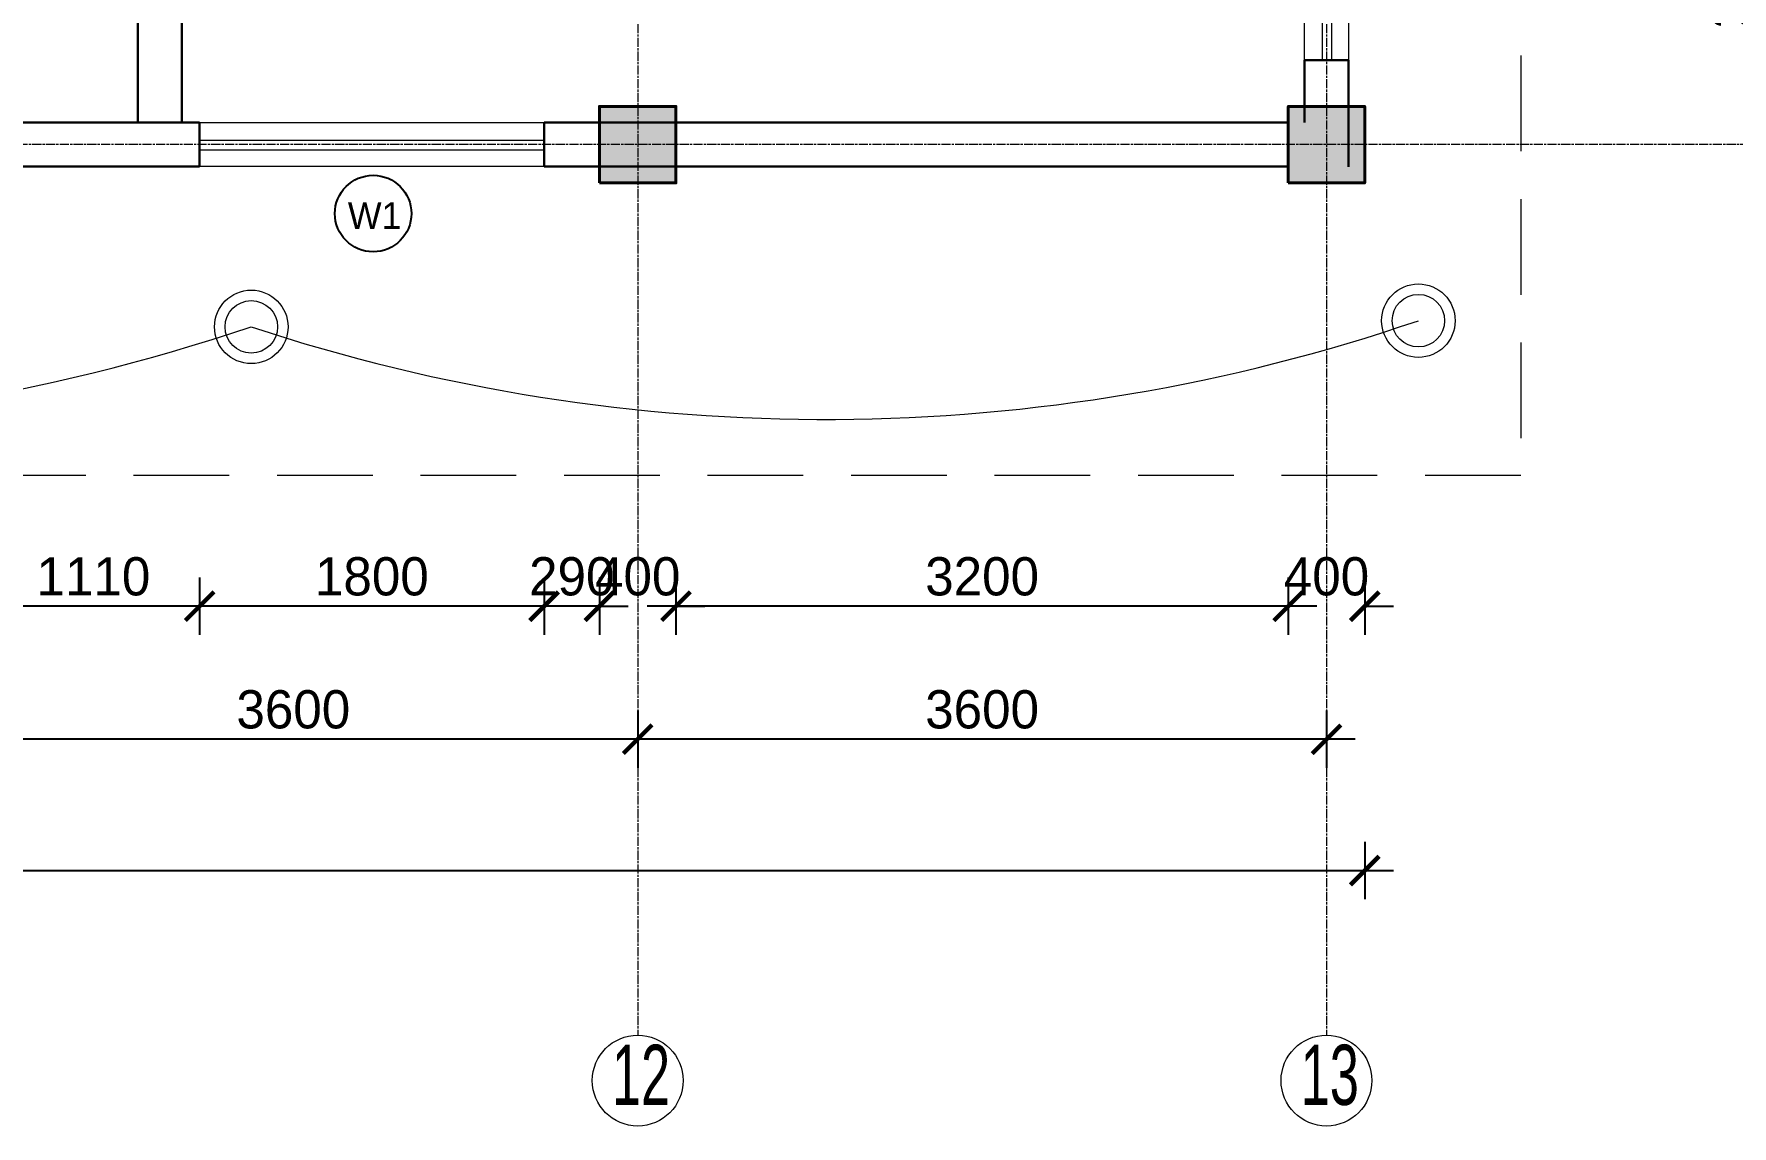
# Model space of a CAD drawing. Header units: inches. Extents: x -3071 to 2534411, y -17796 to 388172.
# Drawn here: x 1642646 to 1651521, y 347019 to 352727 of the extents above; entities that cross this region are included whole.
import ezdxf
from ezdxf.enums import TextEntityAlignment as Align

# ---------------------------------------------------------------- set-up
doc = ezdxf.new("R2010")
doc.units = ezdxf.units.IN
doc.header["$MEASUREMENT"] = 0
doc.linetypes.add('ACAD_ISO08W100', pattern=[36, 24, -3, 6, -3])
doc.linetypes.add('DASHED', pattern=[0.75, 0.5, -0.25])
for name, color, linetype, lineweight in [('001-Archi-Opening Tags', 14, 'Continuous', 25), ('A .4 col', 5, 'Continuous', 40), ('A 0.13 dw', 3, 'Continuous', 13), ('A 0.13 IND DIM', 240, 'Continuous', 13), ('cen', 50, 'ACAD_ISO08W100', 5), ('conduit Light & fan City', 30, 'Continuous', 5), ('dotted line', 1, 'DASHED', 9), ('Grid Tag', 6, 'Continuous', 20), ('p1 walls stone outline', 4, 'Continuous', 30)]:
    doc.layers.add(name, color=color, linetype=linetype, lineweight=lineweight)
doc.layers.add('emergencylight', color=1, linetype='Continuous')
doc.layers.add('Wires', color=1, linetype='Continuous')
doc.styles.add('Archi 100', font='GOTHIC.TTF', dxfattribs={"height": 200})
doc.styles.add('CG', font='GOTHIC.TTF', dxfattribs={"height": 40})
doc.styles.get("Standard").update_dxf_attribs({"font": 'GOTHIC.TTF'})
doc.dimstyles.new('Archi 100', dxfattribs={"dimtxt": 200, "dimasz": 150, "dimexe": 150, "dimexo": 300, "dimgap": 50, "dimtad": 1, "dimdec": 0, "dimrnd": 5, "dimzin": 0, "dimdsep": 46, "dimtxsty": 'Archi 100', "dimblk": 'ARCHTICK', "dimcen": 0.09, "dimdle": 150, "dimclrd": 256, "dimclre": 256, "dimclrt": 256, "dimadec": 0, "dimazin": 0, "dimtfac": 1, "dimtdec": 0, "dimtix": 1, "dimtofl": 0, "dimtmove": 0, "dimatfit": 3, "dimfxl": 150, "dimfxlon": 1, "dimtolj": 1, "dimtzin": 0, "dimlwd": -1, "dimlwe": -1, "dimarcsym": 0})

# ---------------------------------------------------------------- blocks, each defined once
blk = doc.blocks.new('W2')
at = {"layer": 'A 0.13 dw'}
for points in [[(143910.2, 195588.6), (143910.2, 195358.6), (142110.3, 195358.6), (142110.3, 195588.6)], [(142110.3, 195445.8), (143910.2, 195445.8), (143910.2, 195495.8), (142110.3, 195495.8)]]:
    blk.add_lwpolyline(points, close=True, dxfattribs=at)
blk = doc.blocks.new('window tag')
blk.add_circle((0, 0), 200)
at = {"style": 'Archi 100', "flags": 1}
for tag, p in [('WIDTH', (15, 174.5)), ('HEIGHT', (-4.5, -348.5))]:
    blk.add_attdef(tag, p, '', height=200, dxfattribs=at)
at = {"style": 'Archi 100'}
blk.add_attdef('SYMBOL', text='', height=200, dxfattribs=at).set_placement((8, -10.5), align=Align.MIDDLE_CENTER)
blk = doc.blocks.new('grid')
at = {"layer": 'Grid Tag', "linetype": 'Continuous', "ltscale": 30}
blk.add_circle((51.4, 48), 264, dxfattribs=at)
blk.add_attdef('GRID', (-142.9, -93.2), '', height=200)
blk = doc.blocks.new('_ArchTick')
at = {"color": 0, "linetype": 'ByBlock', "const_width": 0.15}
blk.add_lwpolyline([(-0.5, -0.5), (0.5, 0.5)], dxfattribs=at)
blk = doc.blocks.new('*D885')
at = {"transparency": 16777216}
for p, q in [((1649201.2, 349886.1), (1649201.2, 349586.1)), ((1649601.2, 349886.1), (1649601.2, 349586.1)), ((1649201.2, 349736.1), (1649051.2, 349736.1)), ((1649601.2, 349736.1), (1649751.2, 349736.1))]:
    blk.add_line(p, q, dxfattribs=at)
at = {"layer": 'Defpoints', "color": 0, "transparency": 16777216}
for p in [(1649201.2, 351948.6), (1649601.2, 351948.6), (1649201.2, 349736.1)]:
    blk.add_point(p, dxfattribs=at)
at = {"transparency": 16777216, "xscale": 150, "yscale": 150, "zscale": 150}
blk.add_blockref('_ArchTick', (1649201.2, 349736.1), dxfattribs=at)
at = {"transparency": 16777216, "xscale": 150, "yscale": 150, "zscale": 150, "rotation": 180}
blk.add_blockref('_ArchTick', (1649601.2, 349736.1), dxfattribs=at)
at = {"transparency": 16777216, "insert": (1649401.2, 349891.1), "char_height": 200, "attachment_point": 5, "style": 'Archi 100'}
blk.add_mtext('\\A1;400', dxfattribs=at)
blk = doc.blocks.new('*D886')
at = {"transparency": 16777216}
for p, q in [((1646001.2, 349886.1), (1646001.2, 349586.1)), ((1649201.2, 349886.1), (1649201.2, 349586.1)), ((1649351.2, 349736.1), (1645851.2, 349736.1))]:
    blk.add_line(p, q, dxfattribs=at)
at = {"layer": 'Defpoints', "color": 0, "transparency": 16777216}
for p in [(1646001.2, 351948.6), (1649201.2, 351948.6), (1646001.2, 349736.1)]:
    blk.add_point(p, dxfattribs=at)
at = {"transparency": 16777216, "xscale": 150, "yscale": 150, "zscale": 150, "rotation": 180}
blk.add_blockref('_ArchTick', (1646001.2, 349736.1), dxfattribs=at)
at = {"transparency": 16777216, "xscale": 150, "yscale": 150, "zscale": 150}
blk.add_blockref('_ArchTick', (1649201.2, 349736.1), dxfattribs=at)
at = {"transparency": 16777216, "insert": (1647601.2, 349891.1), "char_height": 200, "attachment_point": 5, "style": 'Archi 100'}
blk.add_mtext('\\A1;3200', dxfattribs=at)
blk = doc.blocks.new('*D887')
at = {"transparency": 16777216}
for p, q in [((1645601.2, 349886.1), (1645601.2, 349586.1)), ((1646001.2, 349886.1), (1646001.2, 349586.1)), ((1645601.2, 349736.1), (1645451.2, 349736.1)), ((1646001.2, 349736.1), (1646151.2, 349736.1))]:
    blk.add_line(p, q, dxfattribs=at)
at = {"layer": 'Defpoints', "color": 0, "transparency": 16777216}
for p in [(1645601.2, 351948.6), (1646001.2, 351948.6), (1645601.2, 349736.1)]:
    blk.add_point(p, dxfattribs=at)
at = {"transparency": 16777216, "xscale": 150, "yscale": 150, "zscale": 150}
blk.add_blockref('_ArchTick', (1645601.2, 349736.1), dxfattribs=at)
at = {"transparency": 16777216, "xscale": 150, "yscale": 150, "zscale": 150, "rotation": 180}
blk.add_blockref('_ArchTick', (1646001.2, 349736.1), dxfattribs=at)
at = {"transparency": 16777216, "insert": (1645801.2, 349891.1), "char_height": 200, "attachment_point": 5, "style": 'Archi 100'}
blk.add_mtext('\\A1;400', dxfattribs=at)
blk = doc.blocks.new('*D888')
at = {"transparency": 16777216}
for p, q in [((1645311.8, 349886.1), (1645311.8, 349586.1)), ((1645601.2, 349886.1), (1645601.2, 349586.1)), ((1645311.8, 349736.1), (1645161.8, 349736.1)), ((1645601.2, 349736.1), (1645751.2, 349736.1))]:
    blk.add_line(p, q, dxfattribs=at)
at = {"layer": 'Defpoints', "color": 0, "transparency": 16777216}
for p in [(1645311.8, 352033.6), (1645601.2, 351948.6), (1645311.8, 349736.1)]:
    blk.add_point(p, dxfattribs=at)
at = {"transparency": 16777216, "xscale": 150, "yscale": 150, "zscale": 150}
blk.add_blockref('_ArchTick', (1645311.8, 349736.1), dxfattribs=at)
at = {"transparency": 16777216, "xscale": 150, "yscale": 150, "zscale": 150, "rotation": 180}
blk.add_blockref('_ArchTick', (1645601.2, 349736.1), dxfattribs=at)
at = {"transparency": 16777216, "insert": (1645456.5, 349891.1), "char_height": 200, "attachment_point": 5, "style": 'Archi 100'}
blk.add_mtext('\\A1;290', dxfattribs=at)
blk = doc.blocks.new('*D889')
at = {"transparency": 16777216}
for p, q in [((1643511.4, 349886.1), (1643511.4, 349586.1)), ((1645311.8, 349886.1), (1645311.8, 349586.1)), ((1645461.8, 349736.1), (1643361.4, 349736.1))]:
    blk.add_line(p, q, dxfattribs=at)
at = {"layer": 'Defpoints', "color": 0, "transparency": 16777216}
for p in [(1643511.4, 352033.6), (1645311.8, 352033.6), (1643511.4, 349736.1)]:
    blk.add_point(p, dxfattribs=at)
at = {"transparency": 16777216, "xscale": 150, "yscale": 150, "zscale": 150, "rotation": 180}
blk.add_blockref('_ArchTick', (1643511.4, 349736.1), dxfattribs=at)
at = {"transparency": 16777216, "xscale": 150, "yscale": 150, "zscale": 150}
blk.add_blockref('_ArchTick', (1645311.8, 349736.1), dxfattribs=at)
at = {"transparency": 16777216, "insert": (1644411.6, 349891.1), "char_height": 200, "attachment_point": 5, "style": 'Archi 100'}
blk.add_mtext('\\A1;1800', dxfattribs=at)
blk = doc.blocks.new('*D890')
at = {"transparency": 16777216}
for p, q in [((1642401.2, 349886.1), (1642401.2, 349586.1)), ((1643511.4, 349886.1), (1643511.4, 349586.1)), ((1643661.4, 349736.1), (1642251.2, 349736.1))]:
    blk.add_line(p, q, dxfattribs=at)
at = {"layer": 'Defpoints', "color": 0, "transparency": 16777216}
for p in [(1643511.4, 352033.6), (1642401.2, 351948.6), (1642401.2, 349736.1)]:
    blk.add_point(p, dxfattribs=at)
at = {"transparency": 16777216, "xscale": 150, "yscale": 150, "zscale": 150, "rotation": 180}
blk.add_blockref('_ArchTick', (1642401.2, 349736.1), dxfattribs=at)
at = {"transparency": 16777216, "xscale": 150, "yscale": 150, "zscale": 150}
blk.add_blockref('_ArchTick', (1643511.4, 349736.1), dxfattribs=at)
at = {"transparency": 16777216, "insert": (1642956.3, 349891.1), "char_height": 200, "attachment_point": 5, "style": 'Archi 100'}
blk.add_mtext('\\A1;1110', dxfattribs=at)
blk = doc.blocks.new('*D910')
at = {"transparency": 16777216}
for p, q in [((1645801.2, 349191), (1645801.2, 348891)), ((1649401.2, 349191), (1649401.2, 348891)), ((1649551.2, 349041), (1645651.2, 349041))]:
    blk.add_line(p, q, dxfattribs=at)
at = {"layer": 'Defpoints', "color": 0, "transparency": 16777216}
for p in [(1645801.2, 352148.6), (1649401.2, 352148.6), (1645801.2, 349041)]:
    blk.add_point(p, dxfattribs=at)
at = {"transparency": 16777216, "xscale": 150, "yscale": 150, "zscale": 150, "rotation": 180}
blk.add_blockref('_ArchTick', (1645801.2, 349041), dxfattribs=at)
at = {"transparency": 16777216, "xscale": 150, "yscale": 150, "zscale": 150}
blk.add_blockref('_ArchTick', (1649401.2, 349041), dxfattribs=at)
at = {"transparency": 16777216, "insert": (1647601.2, 349196), "char_height": 200, "attachment_point": 5, "style": 'Archi 100'}
blk.add_mtext('\\A1;3600', dxfattribs=at)
blk = doc.blocks.new('*D911')
at = {"transparency": 16777216}
for p, q in [((1642201.2, 349191), (1642201.2, 348891)), ((1645801.2, 349191), (1645801.2, 348891)), ((1645951.2, 349041), (1642051.2, 349041))]:
    blk.add_line(p, q, dxfattribs=at)
at = {"layer": 'Defpoints', "color": 0, "transparency": 16777216}
for p in [(1642201.2, 352148.6), (1645801.2, 352148.6), (1642201.2, 349041)]:
    blk.add_point(p, dxfattribs=at)
at = {"transparency": 16777216, "xscale": 150, "yscale": 150, "zscale": 150, "rotation": 180}
blk.add_blockref('_ArchTick', (1642201.2, 349041), dxfattribs=at)
at = {"transparency": 16777216, "xscale": 150, "yscale": 150, "zscale": 150}
blk.add_blockref('_ArchTick', (1645801.2, 349041), dxfattribs=at)
at = {"transparency": 16777216, "insert": (1644001.2, 349196), "char_height": 200, "attachment_point": 5, "style": 'Archi 100'}
blk.add_mtext('\\A1;3600', dxfattribs=at)
blk = doc.blocks.new('*D921')
at = {"transparency": 16777216}
for p, q in [((1610536.3, 348504.5), (1610536.3, 348204.5)), ((1649601.2, 348504.5), (1649601.2, 348204.5)), ((1610386.3, 348354.5), (1649751.2, 348354.5))]:
    blk.add_line(p, q, dxfattribs=at)
at = {"layer": 'Defpoints', "color": 0, "transparency": 16777216}
for p in [(1610536.3, 354893.6), (1649601.2, 351948.6), (1649601.2, 348354.5)]:
    blk.add_point(p, dxfattribs=at)
at = {"transparency": 16777216, "xscale": 150, "yscale": 150, "zscale": 150, "rotation": 180}
blk.add_blockref('_ArchTick', (1610536.3, 348354.5), dxfattribs=at)
at = {"transparency": 16777216, "xscale": 150, "yscale": 150, "zscale": 150}
blk.add_blockref('_ArchTick', (1649601.2, 348354.5), dxfattribs=at)
at = {"transparency": 16777216, "insert": (1630068.7, 348509.5), "char_height": 200, "attachment_point": 5, "style": 'Archi 100'}
blk.add_mtext('\\A1;39065', dxfattribs=at)
blk = doc.blocks.new('*D936')
at = {"transparency": 16777216}
for p, q in [((1652081.4, 354540.2), (1652081.4, 352440.3)), ((1651931.4, 354390.2), (1652231.4, 354390.2)), ((1651931.4, 352590.3), (1652231.4, 352590.3))]:
    blk.add_line(p, q, dxfattribs=at)
at = {"layer": 'Defpoints', "color": 0, "transparency": 16777216}
for p in [(1649516.2, 354390.2), (1649516.2, 352590.3), (1652081.4, 352590.3)]:
    blk.add_point(p, dxfattribs=at)
at = {"transparency": 16777216, "xscale": 150, "yscale": 150, "zscale": 150}
for p, rotation in [((1652081.4, 354390.2), 90), ((1652081.4, 352590.3), 270)]:
    blk.add_blockref('_ArchTick', p, dxfattribs=dict(at, rotation=rotation))
at = {"transparency": 16777216, "insert": (1651926.3, 353490.3), "char_height": 200, "attachment_point": 5, "rotation": 90, "style": 'Archi 100'}
blk.add_mtext('\\A1;1800', dxfattribs=at)
blk = doc.blocks.new('*D937')
at = {"transparency": 16777216}
for p, q in [((1651669.6, 352704.9), (1651669.6, 353250.6)), ((1652081.4, 352469.5), (1651669.6, 352704.9)), ((1652081.4, 352740.3), (1652081.4, 352198.6)), ((1651931.4, 352590.3), (1652231.4, 352590.3)), ((1651931.4, 352348.6), (1652231.4, 352348.6))]:
    blk.add_line(p, q, dxfattribs=at)
at = {"layer": 'Defpoints', "color": 0, "transparency": 16777216}
for p in [(1649516.2, 352590.3), (1649601.2, 352348.6), (1652081.4, 352348.6)]:
    blk.add_point(p, dxfattribs=at)
at = {"transparency": 16777216, "xscale": 150, "yscale": 150, "zscale": 150}
for p, rotation in [((1652081.4, 352590.3), 90), ((1652081.4, 352348.6), 270)]:
    blk.add_blockref('_ArchTick', p, dxfattribs=dict(at, rotation=rotation))
at = {"transparency": 16777216, "insert": (1651514.6, 352977.8), "char_height": 200, "attachment_point": 5, "rotation": 90, "style": 'Archi 100'}
blk.add_mtext('\\A1;240', dxfattribs=at)
blk = doc.blocks.new('*D938')
at = {"transparency": 16777216}
for p, q in [((1652081.4, 352348.6), (1652081.4, 352498.6)), ((1651931.4, 352348.6), (1652231.4, 352348.6)), ((1651931.4, 351948.6), (1652231.4, 351948.6)), ((1652081.4, 351948.6), (1652081.4, 351798.6))]:
    blk.add_line(p, q, dxfattribs=at)
at = {"layer": 'Defpoints', "color": 0, "transparency": 16777216}
for p in [(1649601.2, 352348.6), (1649601.2, 351948.6), (1652081.4, 351948.6)]:
    blk.add_point(p, dxfattribs=at)
at = {"transparency": 16777216, "xscale": 150, "yscale": 150, "zscale": 150}
for p, rotation in [((1652081.4, 352348.6), 270), ((1652081.4, 351948.6), 90)]:
    blk.add_blockref('_ArchTick', p, dxfattribs=dict(at, rotation=rotation))
at = {"transparency": 16777216, "insert": (1651926.3, 352148.6), "char_height": 200, "attachment_point": 5, "rotation": 90, "style": 'Archi 100'}
blk.add_mtext('\\A1;400', dxfattribs=at)
blk = doc.blocks.new('*D942')
at = {"transparency": 16777216}
for p, q in [((1652662.4, 356898.6), (1652662.4, 351998.6)), ((1652512.4, 356748.6), (1652812.4, 356748.6)), ((1652512.4, 352148.6), (1652812.4, 352148.6))]:
    blk.add_line(p, q, dxfattribs=at)
at = {"layer": 'Defpoints', "color": 0, "transparency": 16777216}
for p in [(1649401.2, 356748.6), (1649401.2, 352148.6), (1652662.4, 352148.6)]:
    blk.add_point(p, dxfattribs=at)
at = {"transparency": 16777216, "xscale": 150, "yscale": 150, "zscale": 150}
for p, rotation in [((1652662.4, 356748.6), 90), ((1652662.4, 352148.6), 270)]:
    blk.add_blockref('_ArchTick', p, dxfattribs=dict(at, rotation=rotation))
at = {"transparency": 16777216, "insert": (1652507.4, 354448.6), "char_height": 200, "attachment_point": 5, "rotation": 90, "style": 'Archi 100'}
blk.add_mtext('\\A1;4600', dxfattribs=at)
blk = doc.blocks.new('*D943')
at = {"transparency": 16777216}
for p, q in [((1653299, 369198.6), (1653299, 351798.6)), ((1653149, 369048.6), (1653449, 369048.6)), ((1653149, 351948.6), (1653449, 351948.6))]:
    blk.add_line(p, q, dxfattribs=at)
at = {"layer": 'Defpoints', "color": 0, "transparency": 16777216}
for p in [(1649601.2, 369048.6), (1649601.2, 351948.6), (1653299, 351948.6)]:
    blk.add_point(p, dxfattribs=at)
at = {"transparency": 16777216, "xscale": 150, "yscale": 150, "zscale": 150}
for p, rotation in [((1653299, 369048.6), 90), ((1653299, 351948.6), 270)]:
    blk.add_blockref('_ArchTick', p, dxfattribs=dict(at, rotation=rotation))
at = {"transparency": 16777216, "insert": (1653144, 360498.6), "char_height": 200, "attachment_point": 5, "rotation": 90, "style": 'Archi 100'}
blk.add_mtext('\\A1;17100', dxfattribs=at)
blk = doc.blocks.new('emergency')
at = {"layer": 'conduit Light & fan City'}
for radius in [128, 91.5]:
    blk.add_circle((0, 0), radius, dxfattribs=at)

msp = doc.modelspace()

# ---------------------------------------------------------------- hatches: boundary and pattern name
at = {"layer": 'A .4 col', "linetype": 'Continuous'}
h = msp.add_hatch(color=256, dxfattribs=at)
h.dxf.hatch_style = 1
h.paths.add_polyline_path([(1645601.17, 351948.63), (1646001.17, 351948.63), (1646001.17, 352348.63), (1645601.17, 352348.63)])
h = msp.add_hatch(color=256, dxfattribs=at)
h.dxf.hatch_style = 1
h.paths.add_polyline_path([(1649201.17, 351948.63), (1649601.17, 351948.63), (1649601.17, 352348.63), (1649201.17, 352348.63)])

# ---------------------------------------------------------------- linework, layer by layer
for points in [[(1645601.17, 351948.63), (1646001.17, 351948.63), (1646001.17, 352348.63), (1645601.17, 352348.63)], [(1649201.17, 351948.63), (1649601.17, 351948.63), (1649601.17, 352348.63), (1649201.17, 352348.63)]]:
    msp.add_lwpolyline(points, close=True, dxfattribs=at)
at = {"layer": 'cen', "ltscale": 2}
for p, q in [((1645801.17, 372579.01), (1645801.17, 347493.99)), ((1649401.17, 372579.01), (1649401.17, 347493.99)), ((1653916.17, 352148.63), (1606236.17, 352148.63))]:
    msp.add_line(p, q, dxfattribs=at)
at = {"layer": 'dotted line', "ltscale": 1000}
for p, q in [((1650416.17, 369864.4), (1650416.17, 350418.59)), ((1650416.17, 350418.59), (1628626.17, 350418.59))]:
    msp.add_line(p, q, dxfattribs=at)
at = {"layer": 'p1 walls stone outline'}
for p, q in [((1643187.71, 356633.63), (1643187.71, 352263.63)), ((1643417.71, 356633.63), (1643417.71, 352263.63)), ((1649286.17, 352590.34), (1649286.17, 352263.4)), ((1649286.17, 352590.34), (1649516.17, 352590.34)), ((1649516.17, 352590.34), (1649516.17, 352033.4)), ((1643511.38, 352263.63), (1641324.44, 352263.63)), ((1643511.38, 352263.63), (1643511.38, 352033.63)), ((1643511.38, 352263.63), (1643511.38, 352033.63)), ((1649201.17, 352263.63), (1645311.78, 352263.63)), ((1645311.78, 352263.63), (1645311.78, 352033.63)), ((1645311.78, 352263.63), (1645311.78, 352033.63)), ((1645601.17, 352033.63), (1645601.17, 352263.63)), ((1649201.17, 352033.63), (1649201.17, 352263.63)), ((1643511.38, 352033.63), (1641324.44, 352033.63)), ((1649201.17, 352033.63), (1645311.78, 352033.63))]:
    msp.add_line(p, q, dxfattribs=at)
at = {"layer": 'Wires', "lineweight": 9}
for centre, radius, start, end in [((1640416.32, 361246.5), 10598.8, 251.488022, 288.511978), ((1646783.34, 360272.08), 9559.52, 251.698436, 288.910906)]:
    msp.add_arc(centre, radius, start, end, dxfattribs=at)

# ---------------------------------------------------------------- block references
ref = msp.add_blockref('grid', (1645754.94, 347213.59), dxfattribs=dict(xscale=0.8987445155798923, yscale=0.8987445155798923, zscale=0.8987445155798923))
ref.add_attrib('GRID', '12', (1645666.41, 347129.81), dxfattribs={"height": 314.561, "width": 0.65})
ref = msp.add_blockref('grid', (1649354.94, 347213.59), dxfattribs=dict(xscale=0.8987445155798923, yscale=0.8987445155798923, zscale=0.8987445155798923))
ref.add_attrib('GRID', '13', (1649266.41, 347129.81), dxfattribs={"height": 314.561, "width": 0.65})
at = {"layer": '001-Archi-Opening Tags'}
ref = msp.add_blockref('window tag', (1644418.33, 351788.21), dxfattribs=at)
ref.add_attrib('SYMBOL', 'W1', dxfattribs={"layer": '0', "height": 140, "style": 'CG'}).set_placement((1644426.33, 351777.71), align=Align.MIDDLE_CENTER)
at = {"layer": 'A 0.13 IND DIM', "rotation": 90}
msp.add_blockref('W2', (1844874.77, 210480.07), dxfattribs=at)
at = {"layer": 'A 0.13 IND DIM'}
msp.add_blockref('W2', (1501401.12, 156675.03), dxfattribs=at)
at = {"layer": 'emergencylight', "xscale": 1.5, "yscale": 1.5, "zscale": 1.5}
for p in [(1643781.47, 351196.11), (1649881.55, 351228.55)]:
    msp.add_blockref('emergency', p, dxfattribs=at)

# ---------------------------------------------------------------- dimensions: what is measured, and where the dimension line sits
dim = msp.add_linear_dim(base=(1653298.99, 351948.63), p1=(1649601.17, 369048.63), p2=(1649601.17, 351948.63), angle=90, dimstyle='Archi 100')
dim.commit()
dim.dimension.update_dxf_attribs({"geometry": '*D943', "text_midpoint": (1653143.96, 360498.63)})
for base, p1, p2, picture, middle in [((1652662.43, 352148.63), (1649401.17, 356748.63), (1649401.17, 352148.63), '*D942', (1652507.4, 354448.63)), ((1652081.35, 352590.34), (1649516.17, 354390.22), (1649516.17, 352590.34), '*D936', (1651926.32, 353490.28)), ((1652081.35, 351948.63), (1649601.17, 352348.63), (1649601.17, 351948.63), '*D938', (1651926.32, 352148.63))]:
    dim = msp.add_linear_dim(base=base, p1=p1, p2=p2, angle=90, dimstyle='Archi 100', override={"dimtmove": 1})
    dim.commit()
    dim.dimension.update_dxf_attribs({"geometry": picture, "text_midpoint": middle})
for base, p1, p2, picture, middle in [((1649601.17, 348354.49), (1610536.32, 354893.64), (1649601.17, 351948.63), '*D921', (1630068.74, 348509.52)), ((1645801.17, 349041), (1649401.17, 352148.63), (1645801.17, 352148.63), '*D910', (1647601.17, 349196.03)), ((1649201.17, 349736.11), (1649601.17, 351948.63), (1649201.17, 351948.63), '*D885', (1649401.17, 349891.14))]:
    dim = msp.add_linear_dim(base=base, p1=p1, p2=p2, dimstyle='Archi 100')
    dim.commit()
    dim.dimension.update_dxf_attribs({"geometry": picture, "text_midpoint": middle})
dim = msp.add_linear_dim(base=(1652081.35, 352348.63), p1=(1649516.17, 352590.34), p2=(1649601.17, 352348.63), angle=90, dimstyle='Archi 100', override={"dimtmove": 1})
dim.commit()
dim.dimension.update_dxf_attribs({"geometry": '*D937', "text_midpoint": (1651669.6, 352754.91), "dimtype": 160})
for base, p1, p2, picture, middle in [((1642201.17, 349041), (1645801.17, 352148.63), (1642201.17, 352148.63), '*D911', (1644001.17, 349196.03)), ((1642401.17, 349736.11), (1643511.38, 352033.63), (1642401.17, 351948.63), '*D890', (1642956.28, 349891.14)), ((1643511.38, 349736.11), (1645311.78, 352033.63), (1643511.38, 352033.63), '*D889', (1644411.58, 349891.14)), ((1645311.78, 349736.11), (1645601.17, 351948.63), (1645311.78, 352033.63), '*D888', (1645456.47, 349891.14)), ((1645601.17, 349736.11), (1646001.17, 351948.63), (1645601.17, 351948.63), '*D887', (1645801.17, 349891.14)), ((1646001.17, 349736.11), (1649201.17, 351948.63), (1646001.17, 351948.63), '*D886', (1647601.17, 349891.14))]:
    dim = msp.add_linear_dim(base=base, p1=p1, p2=p2, dimstyle='Archi 100', override={"dimtmove": 1})
    dim.commit()
    dim.dimension.update_dxf_attribs({"geometry": picture, "text_midpoint": middle})

doc.saveas('drawing.dxf')
